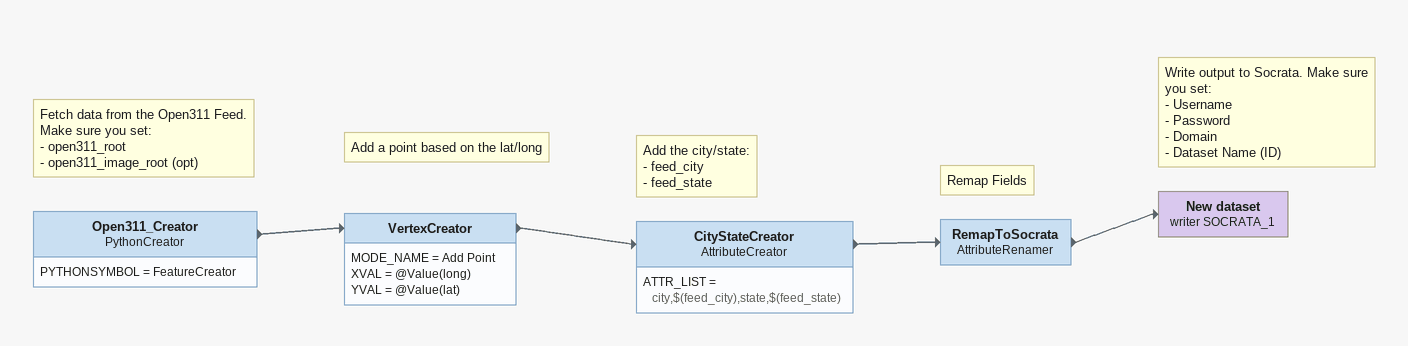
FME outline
Note: Fetch data from the Open311 Feed. Make sure you set: / - open311_root / - open311_image_root (opt)
Open311_Creator: PythonCreator
    PYTHONSYMBOL = FeatureCreator
    -> VertexCreator
Note: Add a point based on the lat/long
VertexCreator
    MODE_NAME = Add Point
    XVAL = @Value(long)
    YVAL = @Value(lat)
    -> CityStateCreator
Note: Add the city/state: / - feed_city / - feed_state
CityStateCreator: AttributeCreator
    ATTR_LIST = city,$(feed_city),state,$(feed_state)
    -> RemapToSocrata
Note: Remap Fields
RemapToSocrata: AttributeRenamer
    -> New dataset (writer SOCRATA_1)
Note: Write output to Socrata. Make sure you set: / - Username / - Password / - Domain / - Dataset Name (ID)
New dataset (writer SOCRATA_1)
